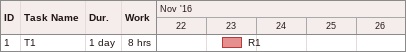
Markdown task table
| ID | Task | Duration | Start | Finish | Resources | Work (h) |
|---|---|---|---|---|---|---|
| 1 | T1 | 1d | 2016-11-23 | 2016-11-23 | R1 | 8 |
